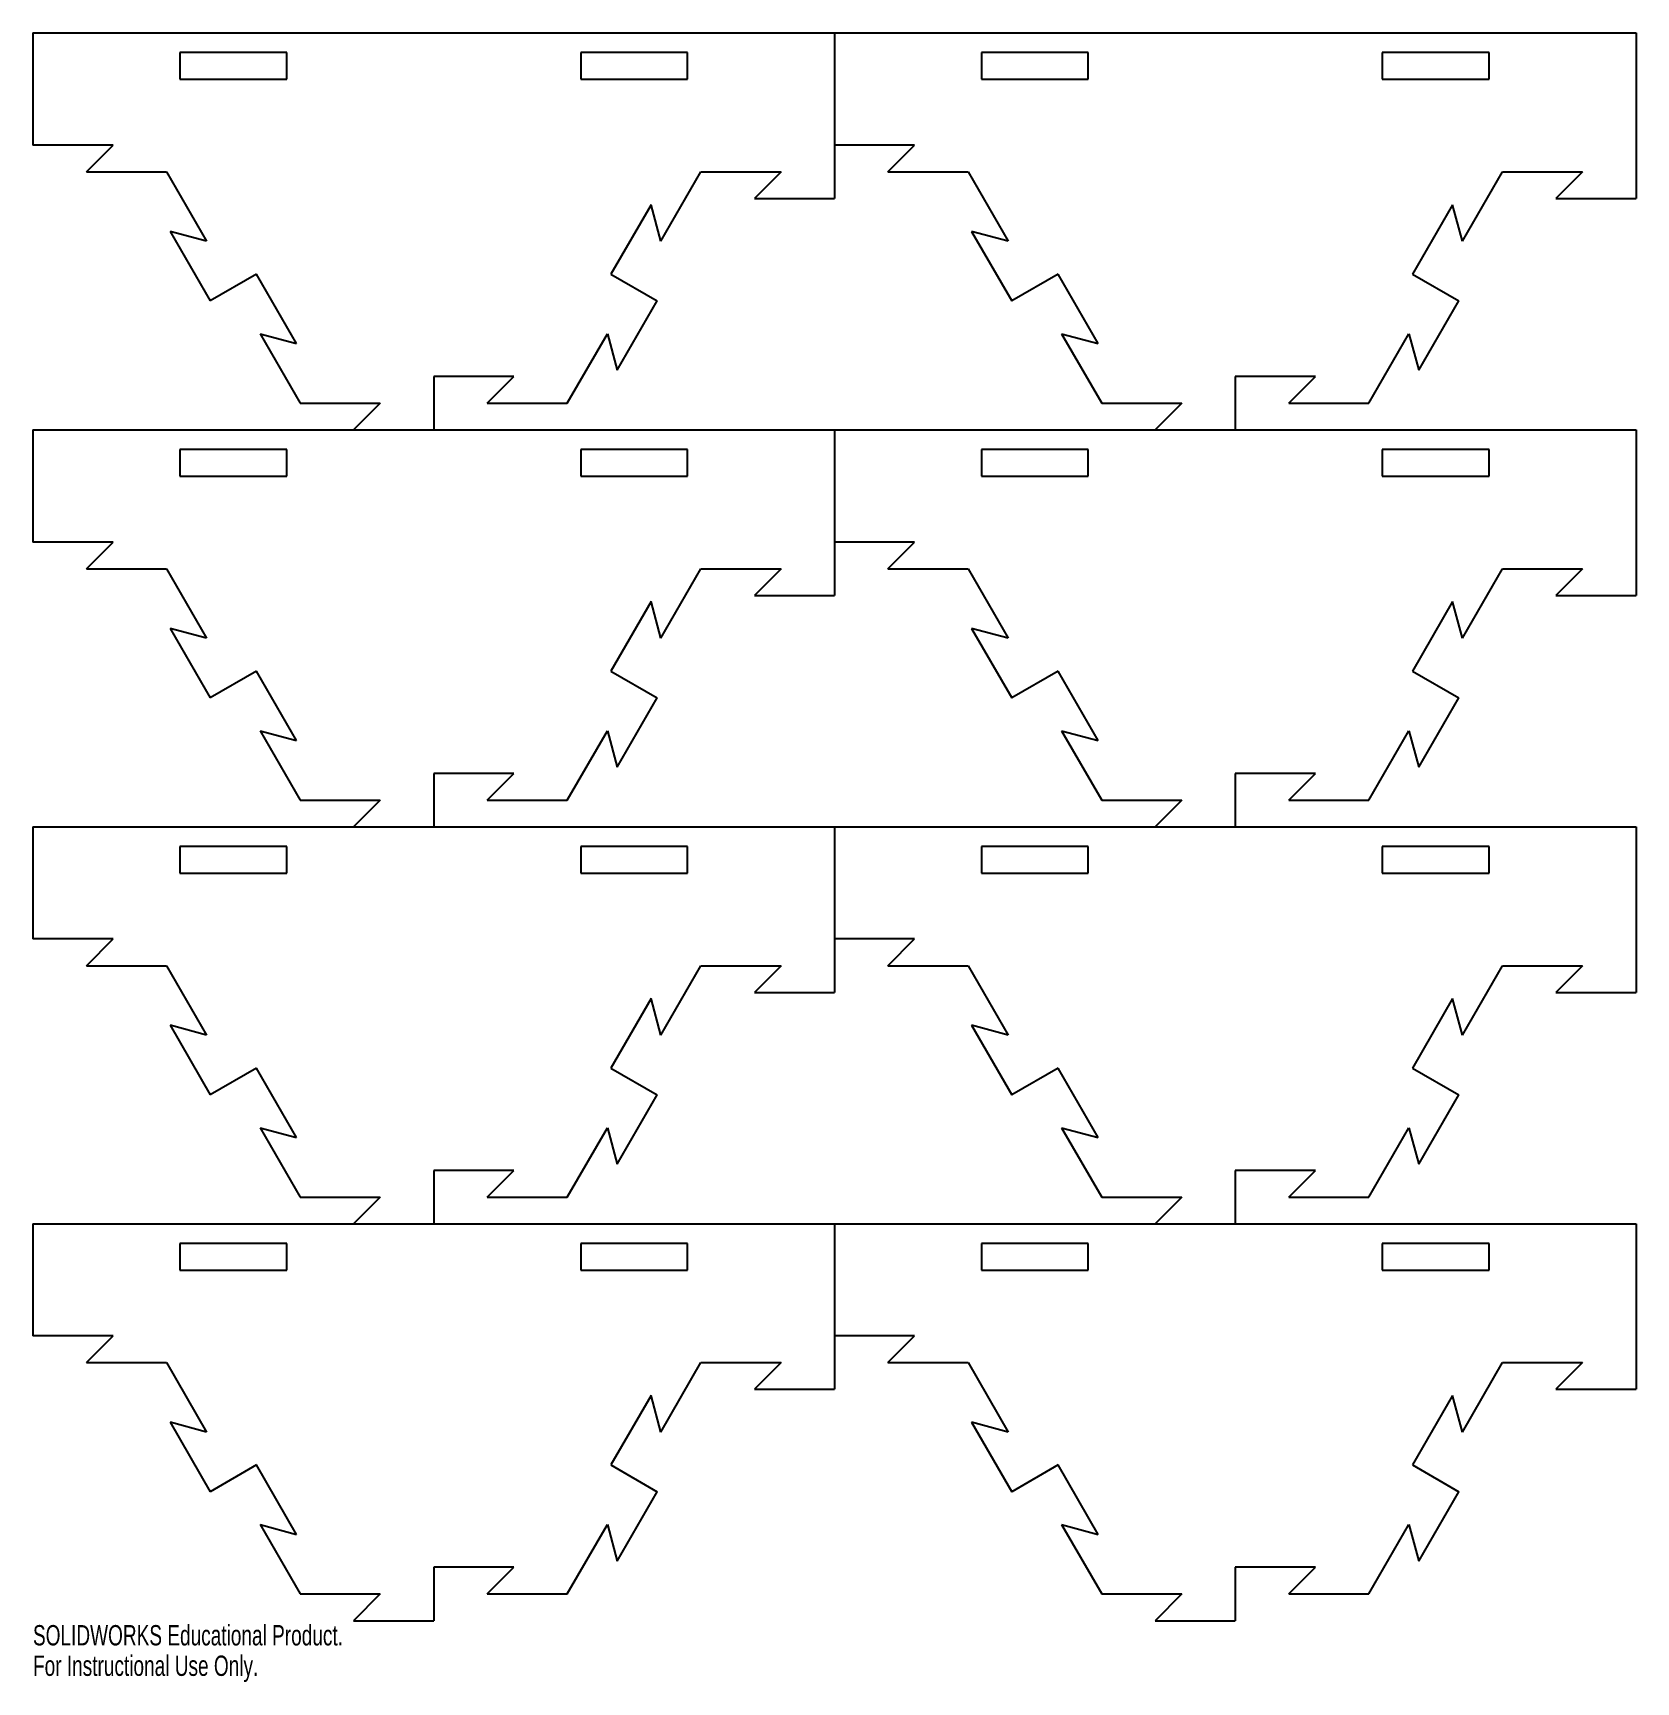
# Model space of a CAD drawing. Header units: inches. Extents: x -3.8 to 11.2, y -14.1 to 1.3.
import ezdxf

# ---------------------------------------------------------------- set-up
doc = ezdxf.new("R2010")
doc.units = ezdxf.units.IN
doc.header["$MEASUREMENT"] = 0
doc.styles.add('SLDTEXTSTYLE0', font='TXT', dxfattribs={"width": 0.7})

msp = doc.modelspace()

# ---------------------------------------------------------------- linework, layer by layer
at = {"color": 7, "linetype": 'Continuous', "lineweight": 25}
for p, q in [((-3.75, 1.299), (-3.75, 0.25)), ((-3.75, 1.299), (11.25, 1.299)), ((3.75, 1.299), (3.75, -0.25)), ((11.25, 1.299), (11.25, -0.25)), ((-1.375, 1.116), (-2.375, 1.116)), ((-2.375, 1.116), (-2.375, 0.866)), ((-1.375, 0.866), (-1.375, 1.116)), ((2.375, 1.116), (1.375, 1.116)), ((1.375, 1.116), (1.375, 0.866)), ((2.375, 0.866), (2.375, 1.116)), ((6.125, 1.116), (5.125, 1.116)), ((5.125, 1.116), (5.125, 0.866)), ((6.125, 0.866), (6.125, 1.116)), ((9.875, 1.116), (8.875, 1.116)), ((8.875, 1.116), (8.875, 0.866)), ((9.875, 0.866), (9.875, 1.116)), ((-2.375, 0.866), (-1.375, 0.866)), ((1.375, 0.866), (2.375, 0.866)), ((5.125, 0.866), (6.125, 0.866)), ((8.875, 0.866), (9.875, 0.866)), ((-3, 0.25), (-3.75, 0.25)), ((-3.25, 0), (-3, 0.25)), ((4.5, 0.25), (3.75, 0.25)), ((4.25, 0), (4.5, 0.25)), ((-3.25, 0), (-2.5, 0)), ((-2.5, 0), (-2.125, -0.65)), ((2.125, -0.65), (2.5, 0)), ((2.5, 0), (3.25, 0)), ((3.25, 0), (3, -0.25)), ((4.25, 0), (5, 0)), ((5, 0), (5.375, -0.65)), ((9.625, -0.65), (10, 0)), ((10, 0), (10.75, 0)), ((10.75, 0), (10.5, -0.25)), ((2.033, -0.308), (1.658, -0.958)), ((2.125, -0.65), (2.033, -0.308)), ((3, -0.25), (3.75, -0.25)), ((9.533, -0.308), (9.158, -0.958)), ((9.625, -0.65), (9.533, -0.308)), ((10.5, -0.25), (11.25, -0.25)), ((-2.467, -0.558), (-2.092, -1.208)), ((-2.125, -0.65), (-2.467, -0.558)), ((5.033, -0.558), (5.408, -1.208)), ((5.375, -0.65), (5.033, -0.558)), ((-1.658, -0.958), (-2.092, -1.208)), ((-1.283, -1.607), (-1.658, -0.958)), ((1.658, -0.958), (2.092, -1.208)), ((5.842, -0.958), (5.408, -1.208)), ((6.217, -1.607), (5.842, -0.958)), ((9.158, -0.958), (9.592, -1.208)), ((1.717, -1.857), (2.092, -1.208)), ((9.217, -1.857), (9.592, -1.208)), ((-1.625, -1.516), (-1.283, -1.607)), ((-1.625, -1.516), (-1.25, -2.165)), ((1.25, -2.165), (1.625, -1.516)), ((1.625, -1.516), (1.717, -1.857)), ((5.875, -1.516), (6.25, -2.165)), ((5.875, -1.516), (6.217, -1.607)), ((8.75, -2.165), (9.125, -1.516)), ((9.125, -1.516), (9.217, -1.857)), ((0.75, -1.915), (0, -1.915)), ((0, -1.915), (0, -2.415)), ((0.5, -2.165), (0.75, -1.915)), ((8.25, -1.915), (7.5, -1.915)), ((7.5, -1.915), (7.5, -2.415)), ((8, -2.165), (8.25, -1.915)), ((-1.25, -2.165), (-0.5, -2.165)), ((-0.5, -2.165), (-0.75, -2.415)), ((0.5, -2.165), (1.25, -2.165)), ((6.25, -2.165), (7, -2.165)), ((7, -2.165), (6.75, -2.415)), ((8, -2.165), (8.75, -2.165)), ((-3.75, -2.415), (11.25, -2.415)), ((-3.75, -2.415), (-3.75, -3.464)), ((3.75, -2.415), (3.75, -3.964)), ((11.25, -2.415), (11.25, -3.964)), ((-1.375, -2.598), (-2.375, -2.598)), ((-2.375, -2.598), (-2.375, -2.848)), ((-1.375, -2.848), (-1.375, -2.598)), ((2.375, -2.598), (1.375, -2.598)), ((1.375, -2.598), (1.375, -2.848)), ((2.375, -2.848), (2.375, -2.598)), ((6.125, -2.598), (5.125, -2.598)), ((5.125, -2.598), (5.125, -2.848)), ((6.125, -2.848), (6.125, -2.598)), ((9.875, -2.598), (8.875, -2.598)), ((8.875, -2.598), (8.875, -2.848)), ((9.875, -2.848), (9.875, -2.598)), ((-2.375, -2.848), (-1.375, -2.848)), ((1.375, -2.848), (2.375, -2.848)), ((5.125, -2.848), (6.125, -2.848)), ((8.875, -2.848), (9.875, -2.848)), ((-3, -3.464), (-3.75, -3.464)), ((-3.25, -3.714), (-3, -3.464)), ((4.5, -3.464), (3.75, -3.464)), ((4.25, -3.714), (4.5, -3.464)), ((-3.25, -3.714), (-2.5, -3.714)), ((-2.5, -3.714), (-2.125, -4.364)), ((2.125, -4.364), (2.5, -3.714)), ((2.5, -3.714), (3.25, -3.714)), ((3.25, -3.714), (3, -3.964)), ((4.25, -3.714), (5, -3.714)), ((5, -3.714), (5.375, -4.364)), ((9.625, -4.364), (10, -3.714)), ((10, -3.714), (10.75, -3.714)), ((10.75, -3.714), (10.5, -3.964)), ((3, -3.964), (3.75, -3.964)), ((10.5, -3.964), (11.25, -3.964)), ((2.033, -4.022), (1.658, -4.672)), ((2.125, -4.364), (2.033, -4.022)), ((9.533, -4.022), (9.158, -4.672)), ((9.625, -4.364), (9.533, -4.022)), ((-2.467, -4.272), (-2.092, -4.922)), ((-2.125, -4.364), (-2.467, -4.272)), ((5.033, -4.272), (5.408, -4.922)), ((5.375, -4.364), (5.033, -4.272)), ((-1.658, -4.672), (-2.092, -4.922)), ((-1.283, -5.321), (-1.658, -4.672)), ((1.658, -4.672), (2.092, -4.922)), ((5.842, -4.672), (5.408, -4.922)), ((6.217, -5.321), (5.842, -4.672)), ((9.158, -4.672), (9.592, -4.922)), ((1.717, -5.571), (2.092, -4.922)), ((9.217, -5.571), (9.592, -4.922)), ((-1.625, -5.23), (-1.25, -5.879)), ((-1.625, -5.23), (-1.283, -5.321)), ((1.25, -5.879), (1.625, -5.23)), ((1.625, -5.23), (1.717, -5.571)), ((5.875, -5.23), (6.25, -5.879)), ((5.875, -5.23), (6.217, -5.321)), ((8.75, -5.879), (9.125, -5.23)), ((9.125, -5.23), (9.217, -5.571)), ((0.75, -5.629), (0, -5.629)), ((0, -5.629), (0, -6.129)), ((0.5, -5.879), (0.75, -5.629)), ((8.25, -5.629), (7.5, -5.629)), ((7.5, -5.629), (7.5, -6.129)), ((8, -5.879), (8.25, -5.629)), ((-1.25, -5.879), (-0.5, -5.879)), ((-0.5, -5.879), (-0.75, -6.129)), ((0.5, -5.879), (1.25, -5.879)), ((6.25, -5.879), (7, -5.879)), ((7, -5.879), (6.75, -6.129)), ((8, -5.879), (8.75, -5.879)), ((-3.75, -6.129), (11.25, -6.129)), ((-3.75, -6.129), (-3.75, -7.178)), ((3.75, -6.129), (3.75, -7.678)), ((11.25, -6.129), (11.25, -7.678)), ((-1.375, -6.312), (-2.375, -6.312)), ((-2.375, -6.312), (-2.375, -6.562)), ((-1.375, -6.562), (-1.375, -6.312)), ((2.375, -6.312), (1.375, -6.312)), ((1.375, -6.312), (1.375, -6.562)), ((2.375, -6.562), (2.375, -6.312)), ((6.125, -6.312), (5.125, -6.312)), ((5.125, -6.312), (5.125, -6.562)), ((6.125, -6.562), (6.125, -6.312)), ((9.875, -6.312), (8.875, -6.312)), ((8.875, -6.312), (8.875, -6.562)), ((9.875, -6.562), (9.875, -6.312)), ((-2.375, -6.562), (-1.375, -6.562)), ((1.375, -6.562), (2.375, -6.562)), ((5.125, -6.562), (6.125, -6.562)), ((8.875, -6.562), (9.875, -6.562)), ((-3, -7.178), (-3.75, -7.178)), ((-3.25, -7.428), (-3, -7.178)), ((4.5, -7.178), (3.75, -7.178)), ((4.25, -7.428), (4.5, -7.178)), ((-3.25, -7.428), (-2.5, -7.428)), ((-2.5, -7.428), (-2.125, -8.078)), ((2.125, -8.078), (2.5, -7.428)), ((2.5, -7.428), (3.25, -7.428)), ((3.25, -7.428), (3, -7.678)), ((4.25, -7.428), (5, -7.428)), ((5, -7.428), (5.375, -8.078)), ((9.625, -8.078), (10, -7.428)), ((10, -7.428), (10.75, -7.428)), ((10.75, -7.428), (10.5, -7.678)), ((3, -7.678), (3.75, -7.678)), ((10.5, -7.678), (11.25, -7.678)), ((2.033, -7.736), (1.658, -8.386)), ((2.125, -8.078), (2.033, -7.736)), ((9.533, -7.736), (9.158, -8.386)), ((9.625, -8.078), (9.533, -7.736)), ((-2.467, -7.986), (-2.092, -8.636)), ((-2.125, -8.078), (-2.467, -7.986)), ((5.033, -7.986), (5.408, -8.636)), ((5.375, -8.078), (5.033, -7.986)), ((-1.658, -8.386), (-2.092, -8.636)), ((-1.283, -9.035), (-1.658, -8.386)), ((1.658, -8.386), (2.092, -8.636)), ((5.842, -8.386), (5.408, -8.636)), ((6.217, -9.035), (5.842, -8.386)), ((9.158, -8.386), (9.592, -8.636)), ((1.717, -9.285), (2.092, -8.636)), ((9.217, -9.285), (9.592, -8.636)), ((-1.625, -8.944), (-1.25, -9.593)), ((-1.625, -8.944), (-1.283, -9.035)), ((1.25, -9.593), (1.625, -8.944)), ((1.625, -8.944), (1.717, -9.285)), ((5.875, -8.944), (6.25, -9.593)), ((5.875, -8.944), (6.217, -9.035)), ((8.75, -9.593), (9.125, -8.944)), ((9.125, -8.944), (9.217, -9.285)), ((0.75, -9.343), (0, -9.343)), ((0, -9.343), (0, -9.843)), ((0.5, -9.593), (0.75, -9.343)), ((8.25, -9.343), (7.5, -9.343)), ((7.5, -9.343), (7.5, -9.843)), ((8, -9.593), (8.25, -9.343)), ((-1.25, -9.593), (-0.5, -9.593)), ((-0.5, -9.593), (-0.75, -9.843)), ((0.5, -9.593), (1.25, -9.593)), ((6.25, -9.593), (7, -9.593)), ((7, -9.593), (6.75, -9.843)), ((8, -9.593), (8.75, -9.593)), ((-3.75, -9.843), (11.25, -9.843)), ((-3.75, -9.843), (-3.75, -10.892)), ((3.75, -9.843), (3.75, -11.392)), ((11.25, -9.843), (11.25, -11.392)), ((-1.375, -10.026), (-2.375, -10.026)), ((-2.375, -10.026), (-2.375, -10.276)), ((-1.375, -10.276), (-1.375, -10.026)), ((1.375, -10.026), (1.375, -10.276)), ((2.375, -10.026), (1.375, -10.026)), ((2.375, -10.276), (2.375, -10.026)), ((6.125, -10.026), (5.125, -10.026)), ((5.125, -10.026), (5.125, -10.276)), ((6.125, -10.276), (6.125, -10.026)), ((9.875, -10.026), (8.875, -10.026)), ((8.875, -10.026), (8.875, -10.276)), ((9.875, -10.276), (9.875, -10.026)), ((-2.375, -10.276), (-1.375, -10.276)), ((1.375, -10.276), (2.375, -10.276)), ((5.125, -10.276), (6.125, -10.276)), ((8.875, -10.276), (9.875, -10.276)), ((-3, -10.892), (-3.75, -10.892)), ((-3.25, -11.142), (-3, -10.892)), ((4.5, -10.892), (3.75, -10.892)), ((4.25, -11.142), (4.5, -10.892)), ((-3.25, -11.142), (-2.5, -11.142)), ((-2.5, -11.142), (-2.125, -11.792)), ((2.125, -11.792), (2.5, -11.142)), ((2.5, -11.142), (3.25, -11.142)), ((3.25, -11.142), (3, -11.392)), ((4.25, -11.142), (5, -11.142)), ((5, -11.142), (5.375, -11.792)), ((9.625, -11.792), (10, -11.142)), ((10, -11.142), (10.75, -11.142)), ((10.75, -11.142), (10.5, -11.392)), ((3, -11.392), (3.75, -11.392)), ((10.5, -11.392), (11.25, -11.392)), ((2.033, -11.45), (1.658, -12.1)), ((2.125, -11.792), (2.033, -11.45)), ((9.533, -11.45), (9.158, -12.1)), ((9.625, -11.792), (9.533, -11.45)), ((-2.467, -11.7), (-2.092, -12.35)), ((-2.125, -11.792), (-2.467, -11.7)), ((5.033, -11.7), (5.408, -12.35)), ((5.375, -11.792), (5.033, -11.7)), ((-1.658, -12.1), (-2.092, -12.35)), ((-1.283, -12.749), (-1.658, -12.1)), ((1.658, -12.1), (2.092, -12.35)), ((5.842, -12.1), (5.408, -12.35)), ((6.217, -12.749), (5.842, -12.1)), ((9.158, -12.1), (9.592, -12.35)), ((1.717, -12.999), (2.092, -12.35)), ((9.217, -12.999), (9.592, -12.35)), ((-1.625, -12.658), (-1.25, -13.307)), ((-1.625, -12.658), (-1.283, -12.749)), ((1.25, -13.307), (1.625, -12.658)), ((1.625, -12.658), (1.717, -12.999)), ((5.875, -12.658), (6.25, -13.307)), ((5.875, -12.658), (6.217, -12.749)), ((8.75, -13.307), (9.125, -12.658)), ((9.125, -12.658), (9.217, -12.999)), ((0.75, -13.057), (0, -13.057)), ((0, -13.057), (0, -13.557)), ((0.5, -13.307), (0.75, -13.057)), ((8.25, -13.057), (7.5, -13.057)), ((7.5, -13.057), (7.5, -13.557)), ((8, -13.307), (8.25, -13.057)), ((-1.25, -13.307), (-0.5, -13.307)), ((-0.5, -13.307), (-0.75, -13.557)), ((0.5, -13.307), (1.25, -13.307)), ((6.25, -13.307), (7, -13.307)), ((7, -13.307), (6.75, -13.557)), ((8, -13.307), (8.75, -13.307)), ((-0.75, -13.557), (0, -13.557)), ((6.75, -13.557), (7.5, -13.557))]:
    msp.add_line(p, q, dxfattribs=at)

# ---------------------------------------------------------------- texts
at = {"color": 7, "linetype": 'Continuous', "char_height": 0.1903, "attachment_point": 1, "style": 'SLDTEXTSTYLE0'}
for s, insert in [('SOLIDWORKS Educational Product.', (-3.75, -13.598)), ('For Instructional Use Only.', (-3.75, -13.883))]:
    msp.add_mtext(s, dxfattribs=dict(at, insert=insert))

doc.saveas('drawing.dxf')
